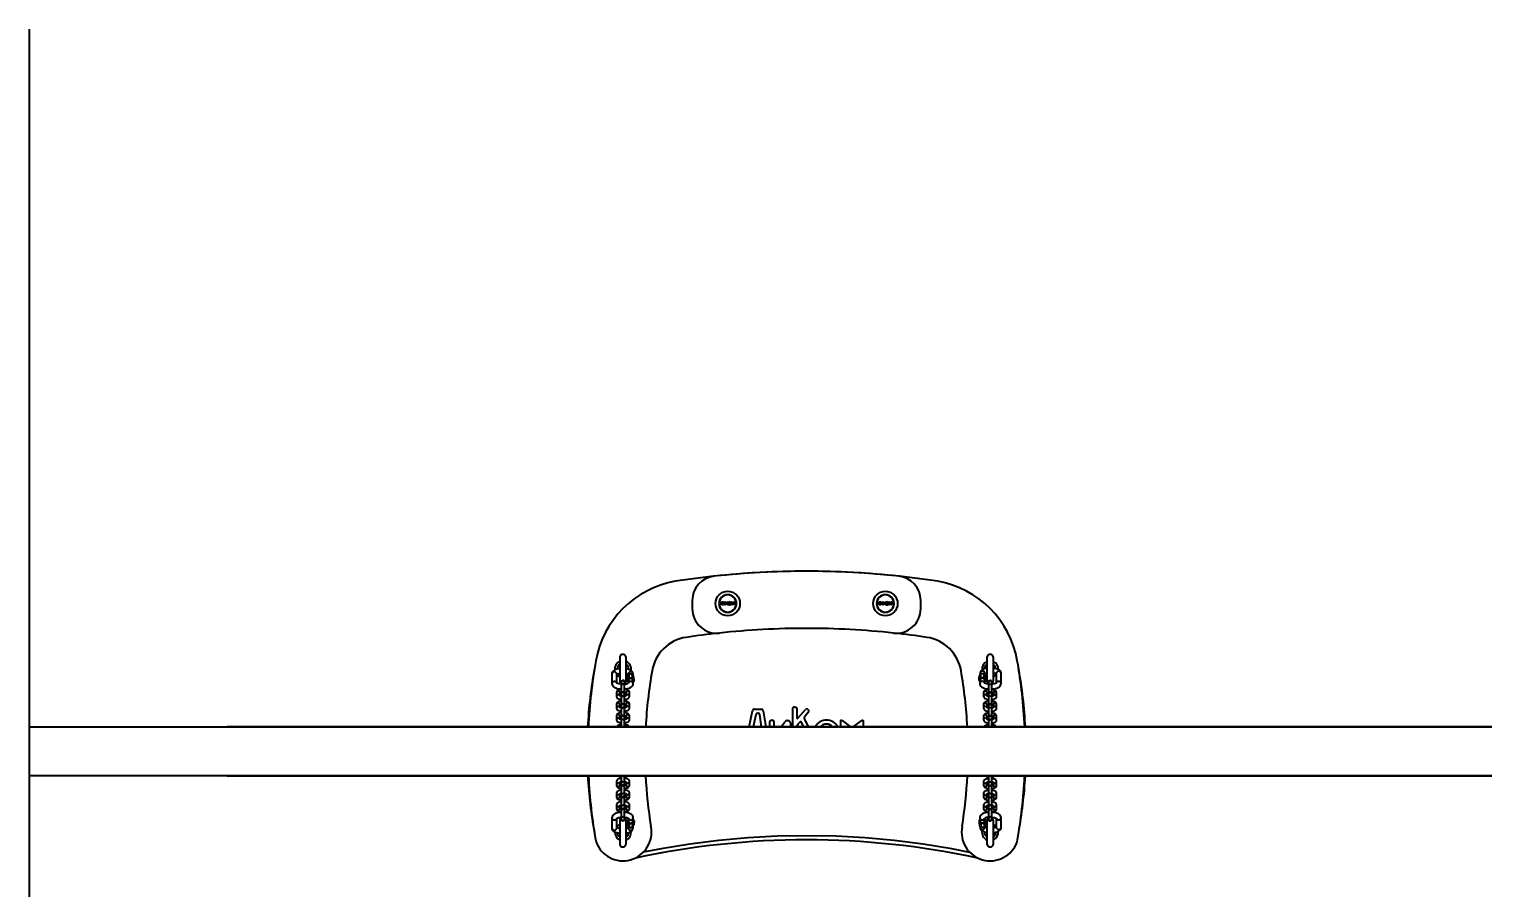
# Model space of a CAD drawing. Header units: millimetres. Extents: x -7485 to 6866, y -3629 to 4972.
# Drawn here: x 641 to 2424, y 1193 to 2246 of the extents above; entities that cross this region are included whole.
import ezdxf

# ---------------------------------------------------------------- set-up
doc = ezdxf.new("R2010")
doc.units = ezdxf.units.MM
doc.layers.add('DiKom', color=7, linetype='Continuous')

msp = doc.modelspace()

# ---------------------------------------------------------------- linework, layer by layer
at = {"layer": 'DiKom', "color": 7, "linetype": 'Continuous', "lineweight": 40}
for p, q in [((641.056, 2246.418), (641.056, 476.418)), ((1453.895, 1546.339), (1453.895, 1536.298)), ((1489.767, 1544.552), (1490.981, 1544.552)), ((1489.767, 1541.052), (1489.767, 1544.552)), ((1491.034, 1541.052), (1489.767, 1541.052)), ((1490.222, 1541.461), (1490.222, 1544.143)), ((1490.222, 1544.143), (1490.974, 1544.143)), ((1490.989, 1541.461), (1490.222, 1541.461)), ((1493.358, 1544.552), (1493.812, 1544.552)), ((1493.358, 1541.052), (1493.358, 1544.552)), ((1493.812, 1541.052), (1493.358, 1541.052)), ((1493.812, 1544.552), (1493.812, 1541.052)), ((1494.631, 1544.552), (1495.085, 1544.552)), ((1494.631, 1541.052), (1494.631, 1544.552)), ((1495.085, 1541.052), (1494.631, 1541.052)), ((1495.085, 1544.552), (1495.085, 1542.878)), ((1495.085, 1542.28), (1495.085, 1541.052)), ((1496.877, 1544.552), (1497.517, 1544.552)), ((1497.551, 1541.052), (1496.937, 1541.052)), ((1501.722, 1544.552), (1502.43, 1544.552)), ((1501.722, 1541.052), (1501.722, 1544.552)), ((1502.176, 1541.052), (1501.722, 1541.052)), ((1502.176, 1544.027), (1502.176, 1541.052)), ((1502.19, 1544.027), (1502.176, 1544.027)), ((1503.166, 1541.052), (1502.19, 1544.027)), ((1502.43, 1544.552), (1503.257, 1542.076)), ((1503.625, 1541.052), (1503.166, 1541.052)), ((1503.417, 1541.558), (1503.426, 1541.558)), ((1503.614, 1542.118), (1504.454, 1544.552)), ((1504.621, 1543.979), (1503.625, 1541.052)), ((1504.454, 1544.552), (1505.085, 1544.552)), ((1504.631, 1543.979), (1504.621, 1543.979)), ((1504.631, 1541.052), (1504.631, 1543.979)), ((1505.085, 1541.052), (1504.631, 1541.052)), ((1505.085, 1544.552), (1505.085, 1541.052)), ((1682.948, 1544.552), (1684.163, 1544.552)), ((1682.948, 1541.052), (1682.948, 1544.552)), ((1684.215, 1541.052), (1682.948, 1541.052)), ((1683.403, 1541.461), (1683.403, 1544.143)), ((1683.403, 1544.143), (1684.156, 1544.143)), ((1684.171, 1541.461), (1683.403, 1541.461)), ((1686.539, 1544.552), (1686.994, 1544.552)), ((1686.539, 1541.052), (1686.539, 1544.552)), ((1686.994, 1541.052), (1686.539, 1541.052)), ((1686.994, 1544.552), (1686.994, 1541.052)), ((1687.812, 1544.552), (1688.266, 1544.552)), ((1687.812, 1541.052), (1687.812, 1544.552)), ((1688.266, 1541.052), (1687.812, 1541.052)), ((1688.266, 1544.552), (1688.266, 1542.878)), ((1688.266, 1542.28), (1688.266, 1541.052)), ((1690.058, 1544.552), (1690.698, 1544.552)), ((1690.732, 1541.052), (1690.119, 1541.052)), ((1694.903, 1544.552), (1695.611, 1544.552)), ((1694.903, 1541.052), (1694.903, 1544.552)), ((1695.357, 1541.052), (1694.903, 1541.052)), ((1695.357, 1544.027), (1695.357, 1541.052)), ((1695.372, 1544.027), (1695.357, 1544.027)), ((1696.347, 1541.052), (1695.372, 1544.027)), ((1695.611, 1544.552), (1696.438, 1542.076)), ((1696.806, 1541.052), (1696.347, 1541.052)), ((1696.598, 1541.558), (1696.607, 1541.558)), ((1696.795, 1542.118), (1697.636, 1544.552)), ((1697.803, 1543.979), (1696.806, 1541.052)), ((1697.636, 1544.552), (1698.266, 1544.552)), ((1697.812, 1543.979), (1697.803, 1543.979)), ((1697.812, 1541.052), (1697.812, 1543.979)), ((1698.266, 1541.052), (1697.812, 1541.052)), ((1698.266, 1544.552), (1698.266, 1541.052)), ((1733.839, 1536.298), (1733.839, 1546.339)), ((1364.867, 1476.392), (1364.867, 1448.392)), ((1372.867, 1448.392), (1372.867, 1476.392)), ((1375.774, 1461.811), (1375.867, 1462.392)), ((1814.867, 1476.392), (1814.867, 1448.392)), ((1822.867, 1448.392), (1822.867, 1476.392)), ((1355.271, 1456.289), (1355.438, 1444.38)), ((1361.427, 1445.206), (1361.27, 1456.374)), ((1366.867, 1446.69), (1366.867, 1446.291)), ((1366.867, 1446.291), (1366.867, 1441.983)), ((1370.867, 1446.291), (1370.867, 1446.69)), ((1370.867, 1441.983), (1370.867, 1446.291)), ((1376.308, 1456.12), (1374.294, 1452.851)), ((1374.294, 1452.851), (1374.363, 1447.947)), ((1376.377, 1451.216), (1374.363, 1447.947)), ((1374.363, 1447.947), (1375.412, 1446.245)), ((1375.271, 1456.317), (1375.296, 1454.478)), ((1375.389, 1447.911), (1375.427, 1445.188)), ((1380.333, 1456.125), (1376.308, 1456.12)), ((1376.377, 1451.216), (1376.308, 1456.12)), ((1380.402, 1451.221), (1376.377, 1451.216)), ((1380.402, 1451.221), (1380.333, 1456.125)), ((1382.345, 1452.863), (1380.333, 1456.125)), ((1382.414, 1447.959), (1380.402, 1451.221)), ((1381.296, 1454.565), (1381.27, 1456.402)), ((1381.437, 1444.493), (1381.388, 1447.995)), ((1381.411, 1446.332), (1382.414, 1447.959)), ((1382.414, 1447.959), (1382.345, 1452.863)), ((1805.32, 1448.244), (1805.389, 1453.391)), ((1807.334, 1451.482), (1805.32, 1448.244)), ((1805.32, 1448.244), (1806.324, 1446.624)), ((1807.403, 1456.629), (1805.389, 1453.391)), ((1806.346, 1448.276), (1806.296, 1444.599)), ((1806.464, 1457.099), (1806.437, 1455.076)), ((1807.334, 1451.482), (1807.403, 1456.629)), ((1811.359, 1451.474), (1807.334, 1451.482)), ((1811.428, 1456.621), (1807.403, 1456.629)), ((1811.359, 1451.474), (1811.428, 1456.621)), ((1813.371, 1448.227), (1811.359, 1451.474)), ((1813.44, 1453.374), (1811.428, 1456.621)), ((1812.305, 1445.205), (1812.345, 1448.195)), ((1812.323, 1446.542), (1813.371, 1448.227)), ((1812.436, 1454.994), (1812.463, 1457.019)), ((1813.44, 1453.374), (1813.371, 1448.227)), ((1816.867, 1446.491), (1816.867, 1446.091)), ((1816.867, 1446.091), (1816.867, 1441.783)), ((1820.867, 1446.091), (1820.867, 1446.491)), ((1820.867, 1441.783), (1820.867, 1446.091)), ((1822.867, 1456.68), (1823.561, 1457.332)), ((1826.464, 1457.057), (1826.305, 1445.209)), ((1832.296, 1444.476), (1832.463, 1456.976)), ((1360.867, 1433.511), (1360.867, 1429.203)), ((1364.867, 1429.75), (1364.867, 1433.511)), ((1366.867, 1441.983), (1366.867, 1432.331)), ((1366.867, 1432.331), (1366.867, 1431.931)), ((1366.867, 1431.931), (1366.867, 1427.624)), ((1366.867, 1427.624), (1366.867, 1417.972)), ((1370.867, 1432.331), (1370.867, 1441.983)), ((1370.867, 1431.931), (1370.867, 1432.331)), ((1370.867, 1427.624), (1370.867, 1431.931)), ((1370.867, 1417.972), (1370.867, 1427.624)), ((1372.867, 1433.511), (1372.868, 1433.57)), ((1372.867, 1433.511), (1372.867, 1429.746)), ((1376.867, 1429.203), (1376.867, 1433.511)), ((1810.867, 1433.311), (1810.867, 1429.004)), ((1814.867, 1429.55), (1814.867, 1433.311)), ((1816.867, 1441.783), (1816.867, 1432.132)), ((1816.867, 1432.132), (1816.867, 1431.732)), ((1816.867, 1431.732), (1816.867, 1427.424)), ((1816.867, 1427.424), (1816.867, 1417.773)), ((1820.867, 1432.132), (1820.867, 1441.783)), ((1820.867, 1431.732), (1820.867, 1432.132)), ((1820.867, 1427.424), (1820.867, 1431.732)), ((1820.867, 1417.773), (1820.867, 1427.424)), ((1822.867, 1433.311), (1822.867, 1429.547)), ((1826.867, 1429.004), (1826.867, 1433.311)), ((1360.867, 1419.152), (1360.867, 1414.844)), ((1364.867, 1415.391), (1364.867, 1419.152)), ((1366.867, 1417.972), (1366.867, 1417.572)), ((1366.867, 1417.572), (1366.867, 1413.264)), ((1366.867, 1413.264), (1366.867, 1403.613)), ((1370.867, 1417.572), (1370.867, 1417.972)), ((1370.867, 1413.264), (1370.867, 1417.572)), ((1370.867, 1403.613), (1370.867, 1413.264)), ((1372.867, 1419.152), (1372.868, 1419.211)), ((1372.867, 1419.152), (1372.867, 1415.387)), ((1376.867, 1414.844), (1376.867, 1419.152)), ((1523.439, 1391.418), (1527.643, 1411.285)), ((1530.048, 1413.204), (1538.522, 1413.204)), ((1540.824, 1411.265), (1543.809, 1391.418)), ((1577.104, 1391.418), (1577.104, 1413.872)), ((1579.072, 1415.839), (1580.057, 1415.839)), ((1582.025, 1413.872), (1582.025, 1402.767)), ((1583.312, 1402.288), (1592.505, 1412.84)), ((1596.228, 1409.625), (1591.654, 1404.421)), ((1595.283, 1413.042), (1596.027, 1412.4)), ((1810.867, 1418.952), (1810.867, 1414.645)), ((1814.867, 1415.191), (1814.867, 1418.952)), ((1816.867, 1417.773), (1816.867, 1417.373)), ((1816.867, 1417.373), (1816.867, 1413.065)), ((1816.867, 1413.065), (1816.867, 1403.414)), ((1820.867, 1417.373), (1820.867, 1417.773)), ((1820.867, 1413.065), (1820.867, 1417.373)), ((1820.867, 1403.414), (1820.867, 1413.065)), ((1822.867, 1418.952), (1822.867, 1415.188)), ((1826.867, 1414.645), (1826.867, 1418.952)), ((641.056, 1391.418), (3607.783, 1391.418)), ((3603.843, 1391.418), (883.89, 1391.418)), ((1360.867, 1404.793), (1360.867, 1400.485)), ((1364.867, 1401.031), (1364.867, 1404.793)), ((1366.867, 1403.613), (1366.867, 1403.213)), ((1366.867, 1403.213), (1366.867, 1398.905)), ((1366.867, 1398.905), (1366.867, 1391.418)), ((1370.867, 1403.213), (1370.867, 1403.613)), ((1370.867, 1398.905), (1370.867, 1403.213)), ((1370.867, 1391.418), (1370.867, 1398.905)), ((1372.867, 1404.793), (1372.868, 1404.852)), ((1372.867, 1404.793), (1372.867, 1401.028)), ((1376.867, 1400.485), (1376.867, 1404.793)), ((1531.569, 1406.364), (1528.446, 1391.418)), ((1538.87, 1391.418), (1536.68, 1406.344)), ((1549.041, 1391.418), (1549.041, 1397.734)), ((1551.009, 1399.703), (1551.993, 1399.703)), ((1553.962, 1397.734), (1553.962, 1391.418)), ((1562.931, 1391.418), (1567.223, 1397.823)), ((1570.286, 1399.46), (1571.23, 1399.46)), ((1574.037, 1395.54), (1574.037, 1391.418)), ((1585.57, 1397.377), (1583.312, 1394.761)), ((1590.423, 1391.418), (1587.707, 1397.091)), ((1591.215, 1401.154), (1595.877, 1391.418)), ((1635.862, 1391.418), (1635.862, 1398.796)), ((1637.403, 1399.541), (1647.613, 1391.418)), ((1650.96, 1391.418), (1661.829, 1399.342)), ((1663.421, 1398.535), (1663.421, 1391.418)), ((1810.867, 1404.593), (1810.867, 1400.285)), ((1814.867, 1400.832), (1814.867, 1404.593)), ((1816.867, 1403.414), (1816.867, 1403.014)), ((1816.867, 1403.014), (1816.867, 1398.706)), ((1816.867, 1398.706), (1816.867, 1391.418)), ((1820.867, 1403.014), (1820.867, 1403.414)), ((1820.867, 1398.706), (1820.867, 1403.014)), ((1820.867, 1391.418), (1820.867, 1398.706)), ((1822.867, 1404.593), (1822.867, 1400.829)), ((1826.867, 1400.285), (1826.867, 1404.593)), ((3603.843, 1331.418), (641.056, 1331.418)), ((883.89, 1331.418), (3603.843, 1331.418)), ((1360.867, 1324.5), (1360.867, 1320.192)), ((1364.867, 1320.192), (1364.867, 1323.956)), ((1366.867, 1331.418), (1366.867, 1326.079)), ((1366.867, 1326.079), (1366.867, 1321.771)), ((1366.867, 1321.771), (1366.867, 1321.371)), ((1366.867, 1321.371), (1366.867, 1311.72)), ((1370.867, 1326.079), (1370.867, 1331.418)), ((1370.867, 1321.771), (1370.867, 1326.079)), ((1370.867, 1321.371), (1370.867, 1321.771)), ((1370.867, 1311.72), (1370.867, 1321.371)), ((1372.867, 1323.953), (1372.867, 1320.192)), ((1376.867, 1320.192), (1376.867, 1324.5)), ((1810.867, 1324.3), (1810.867, 1319.992)), ((1814.867, 1319.992), (1814.866, 1319.933)), ((1814.867, 1319.992), (1814.867, 1323.757)), ((1816.867, 1331.418), (1816.867, 1325.88)), ((1816.867, 1325.88), (1816.867, 1321.572)), ((1816.867, 1321.572), (1816.867, 1321.172)), ((1816.867, 1321.172), (1816.867, 1311.52)), ((1820.867, 1325.88), (1820.867, 1331.418)), ((1820.867, 1321.572), (1820.867, 1325.88)), ((1820.867, 1321.172), (1820.867, 1321.572)), ((1820.867, 1311.52), (1820.867, 1321.172)), ((1822.867, 1323.754), (1822.867, 1319.992)), ((1826.867, 1319.992), (1826.867, 1324.3)), ((1360.867, 1310.14), (1360.867, 1305.833)), ((1364.867, 1305.833), (1364.867, 1309.597)), ((1366.867, 1311.72), (1366.867, 1307.412)), ((1366.867, 1307.412), (1366.867, 1307.012)), ((1366.867, 1307.012), (1366.867, 1297.361)), ((1370.867, 1307.412), (1370.867, 1311.72)), ((1370.867, 1307.012), (1370.867, 1307.412)), ((1370.867, 1297.361), (1370.867, 1307.012)), ((1372.867, 1309.594), (1372.867, 1305.833)), ((1376.867, 1305.833), (1376.867, 1310.14)), ((1810.867, 1309.941), (1810.867, 1305.633)), ((1814.867, 1305.633), (1814.866, 1305.574)), ((1814.867, 1305.633), (1814.867, 1309.398)), ((1816.867, 1311.52), (1816.867, 1307.213)), ((1816.867, 1307.213), (1816.867, 1306.813)), ((1816.867, 1306.813), (1816.867, 1297.161)), ((1820.867, 1307.213), (1820.867, 1311.52)), ((1820.867, 1306.813), (1820.867, 1307.213)), ((1820.867, 1297.161), (1820.867, 1306.813)), ((1822.867, 1309.394), (1822.867, 1305.633)), ((1826.867, 1305.633), (1826.867, 1309.941)), ((1360.867, 1295.781), (1360.867, 1291.473)), ((1364.867, 1291.473), (1364.867, 1295.238)), ((1366.867, 1297.361), (1366.867, 1293.053)), ((1366.867, 1293.053), (1366.867, 1292.653)), ((1366.867, 1292.653), (1366.867, 1283.002)), ((1370.867, 1293.053), (1370.867, 1297.361)), ((1370.867, 1292.653), (1370.867, 1293.053)), ((1370.867, 1283.002), (1370.867, 1292.653)), ((1372.867, 1295.235), (1372.867, 1291.473)), ((1376.867, 1291.473), (1376.867, 1295.781)), ((1810.867, 1295.582), (1810.867, 1291.274)), ((1814.867, 1291.274), (1814.866, 1291.215)), ((1814.867, 1291.274), (1814.867, 1295.039)), ((1816.867, 1297.161), (1816.867, 1292.854)), ((1816.867, 1292.854), (1816.867, 1292.454)), ((1816.867, 1292.454), (1816.867, 1282.802)), ((1820.867, 1292.854), (1820.867, 1297.161)), ((1820.867, 1292.454), (1820.867, 1292.854)), ((1820.867, 1282.802), (1820.867, 1292.454)), ((1822.867, 1295.035), (1822.867, 1291.274)), ((1826.867, 1291.274), (1826.867, 1295.582)), ((1355.438, 1280.309), (1355.271, 1267.809)), ((1361.27, 1267.728), (1361.429, 1279.576)), ((1364.867, 1276.392), (1364.867, 1248.392)), ((1366.867, 1283.002), (1366.867, 1278.694)), ((1366.867, 1278.694), (1366.867, 1278.294)), ((1370.867, 1278.694), (1370.867, 1283.002)), ((1370.867, 1278.294), (1370.867, 1278.694)), ((1372.867, 1248.392), (1372.867, 1276.392)), ((1373.338, 1267.662), (1372.867, 1268.105)), ((1374.294, 1271.411), (1374.363, 1276.558)), ((1374.294, 1271.411), (1376.305, 1268.164)), ((1375.411, 1278.243), (1374.363, 1276.558)), ((1374.363, 1276.558), (1376.374, 1273.311)), ((1375.298, 1269.791), (1375.27, 1267.766)), ((1375.429, 1279.579), (1375.389, 1276.589)), ((1376.374, 1273.311), (1376.305, 1268.164)), ((1376.305, 1268.164), (1380.331, 1268.156)), ((1376.374, 1273.311), (1380.4, 1273.303)), ((1380.4, 1273.303), (1380.331, 1268.156)), ((1380.331, 1268.156), (1382.345, 1271.394)), ((1380.4, 1273.303), (1382.414, 1276.541)), ((1381.27, 1267.686), (1381.297, 1269.709)), ((1381.388, 1276.509), (1381.437, 1280.186)), ((1382.414, 1276.541), (1381.41, 1278.161)), ((1382.414, 1276.541), (1382.345, 1271.394)), ((1806.322, 1278.453), (1805.32, 1276.826)), ((1805.32, 1276.826), (1807.331, 1273.564)), ((1805.32, 1276.826), (1805.389, 1271.922)), ((1805.389, 1271.922), (1807.4, 1268.66)), ((1806.296, 1280.292), (1806.346, 1276.79)), ((1806.438, 1270.22), (1806.464, 1268.383)), ((1807.331, 1273.564), (1811.357, 1273.569)), ((1807.331, 1273.564), (1807.4, 1268.66)), ((1807.4, 1268.66), (1811.426, 1268.665)), ((1811.357, 1273.569), (1813.371, 1276.837)), ((1811.357, 1273.569), (1811.426, 1268.665)), ((1811.426, 1268.665), (1813.44, 1271.934)), ((1812.345, 1276.874), (1812.307, 1279.597)), ((1813.371, 1276.837), (1812.322, 1278.539)), ((1812.463, 1268.467), (1812.437, 1270.307)), ((1813.44, 1271.934), (1813.371, 1276.837)), ((1814.867, 1276.392), (1814.867, 1248.392)), ((1816.867, 1282.802), (1816.867, 1278.494)), ((1816.867, 1278.494), (1816.867, 1278.094)), ((1820.867, 1278.494), (1820.867, 1282.802)), ((1820.867, 1278.094), (1820.867, 1278.494)), ((1822.867, 1248.392), (1822.867, 1276.392)), ((1826.307, 1279.579), (1826.464, 1268.411)), ((1832.463, 1268.496), (1832.296, 1280.405)), ((1825.867, 1262.392), (1825.828, 1262.635))]:
    msp.add_line(p, q, dxfattribs=at)
at = {"layer": 'DiKom', "color": 7, "linetype": 'Continuous', "lineweight": 40, "flags": 128}
for points in [[(1492.222, 1542.831), (1492.14, 1542.181), (1492.001, 1541.879), (1491.823, 1541.675), (1491.531, 1541.52), (1491.1, 1541.463), (1490.989, 1541.461)], [(1492.676, 1542.821), (1492.525, 1541.947), (1492.31, 1541.555), (1492.049, 1541.305), (1491.726, 1541.149), (1491.034, 1541.052)], [(1495.085, 1542.878), (1495.407, 1543.178), (1496.692, 1544.38), (1496.877, 1544.552)], [(1495.678, 1542.834), (1495.444, 1542.615), (1495.085, 1542.28)], [(1496.937, 1541.052), (1496.745, 1541.325), (1495.975, 1542.414), (1495.678, 1542.834)], [(1496.015, 1543.148), (1496.211, 1543.332), (1496.997, 1544.066), (1497.276, 1544.327), (1497.517, 1544.552)], [(1497.551, 1541.052), (1497.355, 1541.319), (1497.276, 1541.427), (1497.128, 1541.63), (1496.533, 1542.441), (1496.015, 1543.148)], [(1685.403, 1542.831), (1685.321, 1542.181), (1685.182, 1541.879), (1685.004, 1541.675), (1684.712, 1541.52), (1684.282, 1541.463), (1684.171, 1541.461)], [(1685.857, 1542.821), (1685.706, 1541.947), (1685.491, 1541.555), (1685.231, 1541.305), (1684.907, 1541.149), (1684.215, 1541.052)], [(1688.266, 1542.878), (1688.588, 1543.178), (1689.874, 1544.38), (1690.058, 1544.552)], [(1688.859, 1542.834), (1688.625, 1542.615), (1688.266, 1542.28)], [(1690.119, 1541.052), (1689.926, 1541.325), (1689.157, 1542.414), (1688.859, 1542.834)], [(1689.196, 1543.148), (1689.392, 1543.332), (1690.178, 1544.066), (1690.457, 1544.327), (1690.698, 1544.552)], [(1690.732, 1541.052), (1690.537, 1541.319), (1690.457, 1541.427), (1690.309, 1541.63), (1689.714, 1542.441), (1689.196, 1543.148)], [(1364.867, 1462.647), (1363.653, 1462.497), (1361.876, 1462.144), (1360.217, 1461.659), (1358.683, 1461.013), (1357.418, 1460.237), (1356.497, 1459.402), (1355.838, 1458.486), (1355.422, 1457.473), (1355.271, 1456.289)], [(1381.27, 1456.402), (1381.111, 1457.496), (1380.692, 1458.498), (1380.07, 1459.366), (1379.242, 1460.14), (1378.15, 1460.853), (1376.722, 1461.509), (1375.036, 1462.046), (1373.231, 1462.437), (1372.867, 1462.487)], [(1814.867, 1463.347), (1813.175, 1463.006), (1811.498, 1462.506), (1809.949, 1461.843), (1808.537, 1460.946), (1807.629, 1460.076), (1806.985, 1459.125), (1806.59, 1458.083), (1806.464, 1457.099)], [(1832.463, 1456.976), (1832.341, 1458.06), (1831.95, 1459.103), (1831.344, 1460.015), (1830.527, 1460.829), (1829.452, 1461.577), (1828.053, 1462.263), (1826.384, 1462.835), (1824.582, 1463.256), (1822.867, 1463.511)], [(1355.438, 1444.38), (1355.598, 1443.286), (1356.016, 1442.284), (1356.638, 1441.416), (1357.466, 1440.642), (1358.558, 1439.929), (1359.986, 1439.273), (1361.672, 1438.735), (1363.477, 1438.345), (1365.363, 1438.087), (1366.867, 1437.984)], [(1366.867, 1443.992), (1366.481, 1444.01), (1364.986, 1444.178), (1363.651, 1444.427), (1362.546, 1444.73), (1361.734, 1445.043), (1361.299, 1445.274), (1361.128, 1445.397), (1361.139, 1445.383)], [(1370.867, 1438.036), (1371.185, 1438.054), (1373.055, 1438.285), (1374.832, 1438.638), (1376.491, 1439.123), (1378.025, 1439.768), (1379.29, 1440.545), (1380.211, 1441.38), (1380.87, 1442.296), (1381.286, 1443.309), (1381.437, 1444.493)], [(1806.296, 1444.599), (1806.418, 1443.516), (1806.809, 1442.472), (1807.416, 1441.561), (1808.232, 1440.747), (1809.308, 1439.999), (1810.706, 1439.313), (1812.376, 1438.741), (1814.177, 1438.32), (1816.064, 1438.039), (1816.867, 1437.977)], [(1816.867, 1443.991), (1815.542, 1444.17), (1814.263, 1444.445), (1813.23, 1444.767), (1812.561, 1445.056), (1812.169, 1445.285), (1812.032, 1445.393), (1812.04, 1445.381)], [(1826.546, 1445.369), (1826.557, 1445.384), (1826.394, 1445.26), (1825.975, 1445.023), (1825.28, 1444.733), (1824.307, 1444.436), (1823.089, 1444.174), (1821.679, 1443.98), (1820.867, 1443.925)], [(1820.867, 1437.918), (1821.908, 1437.975), (1823.792, 1438.208), (1825.585, 1438.57), (1827.262, 1439.069), (1828.81, 1439.733), (1830.222, 1440.63), (1831.13, 1441.499), (1831.775, 1442.451), (1832.17, 1443.493), (1832.296, 1444.476)], [(1366.867, 1437.545), (1366.549, 1437.517), (1365.13, 1437.261), (1363.821, 1436.869), (1362.63, 1436.296), (1361.811, 1435.658), (1361.258, 1434.946), (1360.936, 1434.125), (1360.867, 1433.511)], [(1360.867, 1429.203), (1361.014, 1428.309), (1361.4, 1427.545), (1361.966, 1426.909), (1362.741, 1426.352), (1363.815, 1425.847), (1365.172, 1425.443), (1366.636, 1425.186), (1366.867, 1425.167)], [(1366.867, 1429.201), (1366.097, 1429.334), (1365.283, 1429.569), (1364.827, 1429.767), (1364.64, 1429.884), (1364.651, 1429.87)], [(1376.867, 1433.511), (1376.72, 1434.405), (1376.334, 1435.169), (1375.767, 1435.805), (1374.993, 1436.362), (1373.919, 1436.867), (1372.562, 1437.271), (1371.098, 1437.528), (1370.867, 1437.547)], [(1373.077, 1429.867), (1373.082, 1429.876), (1372.866, 1429.746), (1372.392, 1429.548), (1371.65, 1429.337), (1370.867, 1429.198)], [(1370.867, 1425.169), (1371.185, 1425.197), (1372.604, 1425.453), (1373.913, 1425.845), (1375.104, 1426.418), (1375.923, 1427.056), (1376.475, 1427.768), (1376.798, 1428.589), (1376.867, 1429.203)], [(1816.867, 1437.345), (1816.549, 1437.318), (1815.13, 1437.062), (1813.821, 1436.67), (1812.63, 1436.096), (1811.811, 1435.459), (1811.258, 1434.746), (1810.936, 1433.926), (1810.867, 1433.311)], [(1810.867, 1429.004), (1811.014, 1428.11), (1811.4, 1427.345), (1811.966, 1426.71), (1812.741, 1426.152), (1813.815, 1425.648), (1815.172, 1425.243), (1816.636, 1424.986), (1816.867, 1424.968)], [(1816.867, 1429.002), (1816.097, 1429.135), (1815.283, 1429.369), (1814.827, 1429.568), (1814.64, 1429.685), (1814.651, 1429.671)], [(1826.867, 1433.311), (1826.72, 1434.205), (1826.334, 1434.97), (1825.767, 1435.605), (1824.993, 1436.163), (1823.919, 1436.668), (1822.562, 1437.072), (1821.098, 1437.329), (1820.867, 1437.348)], [(1823.077, 1429.668), (1823.082, 1429.677), (1822.866, 1429.546), (1822.392, 1429.348), (1821.65, 1429.138), (1820.867, 1428.999)], [(1820.867, 1424.97), (1821.185, 1424.997), (1822.604, 1425.253), (1823.913, 1425.645), (1825.104, 1426.219), (1825.923, 1426.856), (1826.475, 1427.569), (1826.798, 1428.389), (1826.867, 1429.004)], [(1366.867, 1423.185), (1366.549, 1423.158), (1365.13, 1422.902), (1363.821, 1422.51), (1362.63, 1421.937), (1361.811, 1421.299), (1361.258, 1420.587), (1360.936, 1419.766), (1360.867, 1419.152)], [(1360.867, 1414.844), (1361.014, 1413.95), (1361.4, 1413.185), (1361.966, 1412.55), (1362.741, 1411.993), (1363.815, 1411.488), (1365.172, 1411.084), (1366.636, 1410.827), (1366.867, 1410.808)], [(1366.867, 1408.826), (1366.549, 1408.799), (1365.13, 1408.543), (1363.821, 1408.151), (1362.63, 1407.577), (1361.811, 1406.94), (1361.258, 1406.227), (1360.936, 1405.407), (1360.867, 1404.793)], [(1366.867, 1414.842), (1366.097, 1414.975), (1365.283, 1415.209), (1364.827, 1415.408), (1364.64, 1415.525), (1364.651, 1415.511)], [(1376.867, 1419.152), (1376.72, 1420.046), (1376.334, 1420.81), (1375.767, 1421.446), (1374.993, 1422.003), (1373.919, 1422.508), (1372.562, 1422.912), (1371.098, 1423.169), (1370.867, 1423.188)], [(1373.077, 1415.508), (1373.082, 1415.517), (1372.866, 1415.387), (1372.392, 1415.189), (1371.65, 1414.978), (1370.867, 1414.839)], [(1370.867, 1410.81), (1371.185, 1410.838), (1372.604, 1411.093), (1373.913, 1411.486), (1375.104, 1412.059), (1375.923, 1412.697), (1376.475, 1413.409), (1376.798, 1414.23), (1376.867, 1414.844)], [(1376.867, 1404.793), (1376.72, 1405.686), (1376.334, 1406.451), (1375.767, 1407.087), (1374.993, 1407.644), (1373.919, 1408.149), (1372.562, 1408.553), (1371.098, 1408.81), (1370.867, 1408.829)], [(1577.104, 1413.872), (1577.215, 1414.69), (1577.434, 1415.138), (1577.797, 1415.486), (1578.039, 1415.618)], [(1580.057, 1415.839), (1580.877, 1415.728), (1581.325, 1415.508), (1581.672, 1415.145), (1581.804, 1414.905)], [(1816.867, 1422.986), (1816.549, 1422.959), (1815.13, 1422.703), (1813.821, 1422.311), (1812.63, 1421.737), (1811.811, 1421.1), (1811.258, 1420.387), (1810.936, 1419.567), (1810.867, 1418.952)], [(1810.867, 1414.645), (1811.014, 1413.751), (1811.4, 1412.986), (1811.966, 1412.351), (1812.741, 1411.793), (1813.815, 1411.288), (1815.172, 1410.884), (1816.636, 1410.627), (1816.867, 1410.608)], [(1816.867, 1408.627), (1816.549, 1408.599), (1815.13, 1408.344), (1813.821, 1407.952), (1812.63, 1407.378), (1811.811, 1406.74), (1811.258, 1406.028), (1810.936, 1405.208), (1810.867, 1404.593)], [(1816.867, 1414.643), (1816.097, 1414.776), (1815.283, 1415.01), (1814.827, 1415.209), (1814.64, 1415.326), (1814.651, 1415.312)], [(1826.867, 1418.952), (1826.72, 1419.846), (1826.334, 1420.611), (1825.767, 1421.246), (1824.993, 1421.804), (1823.919, 1422.308), (1822.562, 1422.713), (1821.098, 1422.97), (1820.867, 1422.988)], [(1823.077, 1415.308), (1823.082, 1415.317), (1822.866, 1415.187), (1822.392, 1414.989), (1821.65, 1414.779), (1820.867, 1414.64)], [(1820.867, 1410.611), (1821.185, 1410.638), (1822.604, 1410.894), (1823.913, 1411.286), (1825.104, 1411.86), (1825.923, 1412.497), (1826.475, 1413.21), (1826.798, 1414.03), (1826.867, 1414.645)], [(1826.867, 1404.593), (1826.72, 1405.487), (1826.334, 1406.252), (1825.767, 1406.887), (1824.993, 1407.445), (1823.919, 1407.949), (1822.562, 1408.354), (1821.098, 1408.611), (1820.867, 1408.629)], [(1360.867, 1400.485), (1361.014, 1399.591), (1361.4, 1398.826), (1361.966, 1398.191), (1362.741, 1397.633), (1363.815, 1397.129), (1365.172, 1396.724), (1366.636, 1396.467), (1366.867, 1396.449)], [(1366.867, 1394.467), (1366.549, 1394.44), (1365.13, 1394.184), (1363.821, 1393.792), (1362.63, 1393.218), (1361.811, 1392.581), (1361.258, 1391.868), (1361.081, 1391.418)], [(1366.867, 1400.483), (1366.097, 1400.616), (1365.283, 1400.85), (1364.827, 1401.049), (1364.64, 1401.166), (1364.651, 1401.152)], [(1373.077, 1401.149), (1373.082, 1401.158), (1372.866, 1401.027), (1372.392, 1400.829), (1371.65, 1400.619), (1370.867, 1400.48)], [(1370.867, 1396.451), (1371.185, 1396.479), (1372.604, 1396.734), (1373.913, 1397.126), (1375.104, 1397.7), (1375.923, 1398.337), (1376.475, 1399.05), (1376.798, 1399.87), (1376.867, 1400.485)], [(1376.674, 1391.418), (1376.334, 1392.092), (1375.767, 1392.727), (1374.993, 1393.285), (1373.919, 1393.789), (1372.562, 1394.194), (1371.098, 1394.451), (1370.867, 1394.469)], [(1549.041, 1397.734), (1549.152, 1398.553), (1549.372, 1399.002), (1549.735, 1399.35), (1549.976, 1399.481)], [(1551.993, 1399.703), (1552.812, 1399.592), (1553.261, 1399.372), (1553.608, 1399.009), (1553.74, 1398.768)], [(1571.23, 1399.46), (1572.198, 1399.154), (1572.996, 1398.524), (1573.63, 1397.5), (1574.028, 1395.807), (1574.037, 1395.54)], [(1582.025, 1402.767), (1582.083, 1402.252), (1582.153, 1402.062), (1582.273, 1401.897), (1582.381, 1401.825), (1582.507, 1401.793), (1582.662, 1401.808), (1582.889, 1401.909), (1583.27, 1402.24), (1583.312, 1402.288)], [(1635.862, 1398.796), (1635.961, 1399.411), (1636.079, 1399.628), (1636.261, 1399.797), (1636.47, 1399.877), (1636.672, 1399.884), (1636.995, 1399.794), (1637.403, 1399.541)], [(1661.829, 1399.342), (1662.378, 1399.621), (1662.645, 1399.657), (1662.912, 1399.603), (1663.112, 1399.471), (1663.249, 1399.295), (1663.38, 1398.949), (1663.421, 1398.535)], [(1810.867, 1400.285), (1811.014, 1399.392), (1811.4, 1398.627), (1811.966, 1397.991), (1812.741, 1397.434), (1813.815, 1396.929), (1815.172, 1396.525), (1816.636, 1396.268), (1816.867, 1396.249)], [(1816.867, 1394.268), (1816.549, 1394.24), (1815.13, 1393.985), (1813.821, 1393.592), (1812.63, 1393.019), (1811.811, 1392.381), (1811.258, 1391.669), (1811.16, 1391.418)], [(1816.867, 1400.283), (1816.097, 1400.417), (1815.283, 1400.651), (1814.827, 1400.849), (1814.64, 1400.967), (1814.651, 1400.953)], [(1823.077, 1400.949), (1823.082, 1400.958), (1822.866, 1400.828), (1822.392, 1400.63), (1821.65, 1400.42), (1820.867, 1400.281)], [(1820.867, 1396.252), (1821.185, 1396.279), (1822.604, 1396.535), (1823.913, 1396.927), (1825.104, 1397.5), (1825.923, 1398.138), (1826.475, 1398.85), (1826.798, 1399.671), (1826.867, 1400.285)], [(1826.574, 1391.418), (1826.334, 1391.893), (1825.767, 1392.528), (1824.993, 1393.085), (1823.919, 1393.59), (1822.562, 1393.994), (1821.098, 1394.251), (1820.867, 1394.27)], [(1366.867, 1328.533), (1366.549, 1328.506), (1365.13, 1328.25), (1363.821, 1327.858), (1362.63, 1327.284), (1361.811, 1326.647), (1361.258, 1325.934), (1360.936, 1325.114), (1360.867, 1324.5)], [(1360.867, 1320.192), (1361.014, 1319.298), (1361.4, 1318.533), (1361.966, 1317.898), (1362.741, 1317.34), (1363.815, 1316.836), (1365.172, 1316.431), (1366.636, 1316.174), (1366.867, 1316.156)], [(1364.657, 1323.836), (1364.651, 1323.827), (1364.868, 1323.957), (1365.342, 1324.155), (1366.084, 1324.365), (1366.867, 1324.504)], [(1376.867, 1324.5), (1376.72, 1325.393), (1376.334, 1326.158), (1375.767, 1326.794), (1374.993, 1327.351), (1373.919, 1327.856), (1372.562, 1328.26), (1371.098, 1328.517), (1370.867, 1328.536)], [(1370.867, 1324.501), (1371.637, 1324.368), (1372.451, 1324.134), (1372.907, 1323.935), (1373.093, 1323.818), (1373.082, 1323.832)], [(1370.867, 1316.158), (1371.185, 1316.186), (1372.604, 1316.441), (1373.913, 1316.833), (1375.104, 1317.407), (1375.923, 1318.044), (1376.475, 1318.757), (1376.798, 1319.577), (1376.867, 1320.192)], [(1816.867, 1328.334), (1816.549, 1328.306), (1815.13, 1328.051), (1813.821, 1327.659), (1812.63, 1327.085), (1811.811, 1326.447), (1811.258, 1325.735), (1810.936, 1324.915), (1810.867, 1324.3)], [(1810.867, 1319.992), (1811.014, 1319.099), (1811.4, 1318.334), (1811.966, 1317.698), (1812.741, 1317.141), (1813.815, 1316.636), (1815.172, 1316.232), (1816.636, 1315.975), (1816.867, 1315.956)], [(1814.657, 1323.636), (1814.651, 1323.627), (1814.868, 1323.758), (1815.342, 1323.956), (1816.084, 1324.166), (1816.867, 1324.305)], [(1826.867, 1324.3), (1826.72, 1325.194), (1826.334, 1325.959), (1825.767, 1326.594), (1824.993, 1327.152), (1823.919, 1327.656), (1822.562, 1328.061), (1821.098, 1328.318), (1820.867, 1328.336)], [(1820.867, 1324.302), (1821.637, 1324.169), (1822.451, 1323.935), (1822.907, 1323.736), (1823.093, 1323.619), (1823.082, 1323.633)], [(1820.867, 1315.959), (1821.185, 1315.986), (1822.604, 1316.242), (1823.913, 1316.634), (1825.104, 1317.207), (1825.923, 1317.845), (1826.475, 1318.557), (1826.798, 1319.378), (1826.867, 1319.992)], [(1366.867, 1314.174), (1366.549, 1314.147), (1365.13, 1313.891), (1363.821, 1313.499), (1362.63, 1312.925), (1361.811, 1312.288), (1361.258, 1311.575), (1360.936, 1310.755), (1360.867, 1310.14)], [(1360.867, 1305.833), (1361.014, 1304.939), (1361.4, 1304.174), (1361.966, 1303.539), (1362.741, 1302.981), (1363.815, 1302.477), (1365.172, 1302.072), (1366.636, 1301.815), (1366.867, 1301.797)], [(1364.657, 1309.477), (1364.651, 1309.468), (1364.868, 1309.598), (1365.342, 1309.796), (1366.084, 1310.006), (1366.867, 1310.145)], [(1376.867, 1310.14), (1376.72, 1311.034), (1376.334, 1311.799), (1375.767, 1312.434), (1374.993, 1312.992), (1373.919, 1313.496), (1372.562, 1313.901), (1371.098, 1314.158), (1370.867, 1314.176)], [(1370.867, 1310.142), (1371.637, 1310.009), (1372.451, 1309.775), (1372.907, 1309.576), (1373.093, 1309.459), (1373.082, 1309.473)], [(1370.867, 1301.799), (1371.185, 1301.826), (1372.604, 1302.082), (1373.913, 1302.474), (1375.104, 1303.048), (1375.923, 1303.685), (1376.475, 1304.398), (1376.798, 1305.218), (1376.867, 1305.833)], [(1816.867, 1313.975), (1816.549, 1313.947), (1815.13, 1313.692), (1813.821, 1313.299), (1812.63, 1312.726), (1811.811, 1312.088), (1811.258, 1311.376), (1810.936, 1310.555), (1810.867, 1309.941)], [(1810.867, 1305.633), (1811.014, 1304.739), (1811.4, 1303.975), (1811.966, 1303.339), (1812.741, 1302.782), (1813.815, 1302.277), (1815.172, 1301.873), (1816.636, 1301.616), (1816.867, 1301.597)], [(1814.657, 1309.277), (1814.651, 1309.268), (1814.868, 1309.398), (1815.342, 1309.596), (1816.084, 1309.807), (1816.867, 1309.946)], [(1826.867, 1309.941), (1826.72, 1310.835), (1826.334, 1311.6), (1825.767, 1312.235), (1824.993, 1312.792), (1823.919, 1313.297), (1822.562, 1313.701), (1821.098, 1313.958), (1820.867, 1313.977)], [(1820.867, 1309.943), (1821.637, 1309.81), (1822.451, 1309.576), (1822.907, 1309.377), (1823.093, 1309.26), (1823.082, 1309.274)], [(1820.867, 1301.599), (1821.185, 1301.627), (1822.604, 1301.883), (1823.913, 1302.275), (1825.104, 1302.848), (1825.923, 1303.486), (1826.475, 1304.198), (1826.798, 1305.019), (1826.867, 1305.633)], [(1366.867, 1286.867), (1365.826, 1286.81), (1363.942, 1286.577), (1362.149, 1286.215), (1360.472, 1285.716), (1358.923, 1285.052), (1357.512, 1284.155), (1356.604, 1283.286), (1355.959, 1282.334), (1355.564, 1281.292), (1355.438, 1280.309)], [(1366.867, 1299.815), (1366.549, 1299.787), (1365.13, 1299.532), (1363.821, 1299.14), (1362.63, 1298.566), (1361.811, 1297.928), (1361.258, 1297.216), (1360.936, 1296.396), (1360.867, 1295.781)], [(1360.867, 1291.473), (1361.014, 1290.58), (1361.4, 1289.815), (1361.966, 1289.179), (1362.741, 1288.622), (1363.815, 1288.117), (1365.172, 1287.713), (1366.636, 1287.456), (1366.867, 1287.437)], [(1364.657, 1295.117), (1364.651, 1295.108), (1364.868, 1295.239), (1365.342, 1295.437), (1366.084, 1295.647), (1366.867, 1295.786)], [(1376.867, 1295.781), (1376.72, 1296.675), (1376.334, 1297.44), (1375.767, 1298.075), (1374.993, 1298.633), (1373.919, 1299.137), (1372.562, 1299.542), (1371.098, 1299.799), (1370.867, 1299.817)], [(1370.867, 1295.783), (1371.637, 1295.65), (1372.451, 1295.416), (1372.907, 1295.217), (1373.093, 1295.1), (1373.082, 1295.114)], [(1370.867, 1287.44), (1371.185, 1287.467), (1372.604, 1287.723), (1373.913, 1288.115), (1375.104, 1288.689), (1375.923, 1289.326), (1376.475, 1290.039), (1376.798, 1290.859), (1376.867, 1291.473)], [(1381.437, 1280.186), (1381.316, 1281.269), (1380.924, 1282.313), (1380.318, 1283.224), (1379.501, 1284.038), (1378.426, 1284.786), (1377.028, 1285.472), (1375.358, 1286.044), (1373.557, 1286.465), (1371.67, 1286.746), (1370.867, 1286.808)], [(1816.867, 1286.749), (1816.549, 1286.731), (1814.678, 1286.5), (1812.902, 1286.147), (1811.242, 1285.662), (1809.709, 1285.016), (1808.444, 1284.24), (1807.523, 1283.405), (1806.864, 1282.489), (1806.447, 1281.476), (1806.296, 1280.292)], [(1816.867, 1299.616), (1816.549, 1299.588), (1815.13, 1299.332), (1813.821, 1298.94), (1812.63, 1298.367), (1811.811, 1297.729), (1811.258, 1297.017), (1810.936, 1296.196), (1810.867, 1295.582)], [(1810.867, 1291.274), (1811.014, 1290.38), (1811.4, 1289.616), (1811.966, 1288.98), (1812.741, 1288.423), (1813.815, 1287.918), (1815.172, 1287.514), (1816.636, 1287.257), (1816.867, 1287.238)], [(1814.657, 1294.918), (1814.651, 1294.909), (1814.868, 1295.039), (1815.342, 1295.237), (1816.084, 1295.448), (1816.867, 1295.586)], [(1826.867, 1295.582), (1826.72, 1296.476), (1826.334, 1297.24), (1825.767, 1297.876), (1824.993, 1298.433), (1823.919, 1298.938), (1822.562, 1299.342), (1821.098, 1299.599), (1820.867, 1299.618)], [(1820.867, 1295.584), (1821.637, 1295.45), (1822.451, 1295.216), (1822.907, 1295.018), (1823.093, 1294.9), (1823.082, 1294.915)], [(1820.867, 1287.24), (1821.185, 1287.268), (1822.604, 1287.524), (1823.913, 1287.916), (1825.104, 1288.489), (1825.923, 1289.127), (1826.475, 1289.839), (1826.798, 1290.66), (1826.867, 1291.274)], [(1832.296, 1280.405), (1832.136, 1281.499), (1831.718, 1282.501), (1831.095, 1283.369), (1830.268, 1284.143), (1829.176, 1284.856), (1827.748, 1285.512), (1826.062, 1286.049), (1824.257, 1286.44), (1822.371, 1286.698), (1820.867, 1286.801)], [(1355.271, 1267.809), (1355.392, 1266.725), (1355.784, 1265.682), (1356.39, 1264.77), (1357.207, 1263.956), (1358.282, 1263.208), (1359.68, 1262.522), (1361.35, 1261.95), (1363.152, 1261.529), (1364.867, 1261.273)], [(1361.188, 1279.416), (1361.176, 1279.4), (1361.339, 1279.525), (1361.758, 1279.762), (1362.454, 1280.052), (1363.426, 1280.349), (1364.645, 1280.611), (1366.055, 1280.805), (1366.867, 1280.86)], [(1370.867, 1280.794), (1372.192, 1280.615), (1373.471, 1280.34), (1374.504, 1280.017), (1375.173, 1279.729), (1375.565, 1279.5), (1375.702, 1279.392), (1375.693, 1279.404)], [(1372.867, 1261.438), (1374.559, 1261.779), (1376.236, 1262.279), (1377.785, 1262.942), (1379.196, 1263.839), (1380.104, 1264.709), (1380.749, 1265.66), (1381.144, 1266.702), (1381.27, 1267.686)], [(1806.464, 1268.383), (1806.623, 1267.289), (1807.041, 1266.287), (1807.664, 1265.419), (1808.492, 1264.645), (1809.583, 1263.932), (1811.011, 1263.276), (1812.697, 1262.738), (1814.503, 1262.348), (1814.946, 1262.287)], [(1820.867, 1280.793), (1821.252, 1280.775), (1822.748, 1280.606), (1824.083, 1280.358), (1825.188, 1280.055), (1826, 1279.742), (1826.435, 1279.511), (1826.606, 1279.388), (1826.595, 1279.402)], [(1822.867, 1262.138), (1824.081, 1262.288), (1825.858, 1262.641), (1827.517, 1263.126), (1829.051, 1263.771), (1830.316, 1264.548), (1831.237, 1265.383), (1831.895, 1266.299), (1832.312, 1267.312), (1832.463, 1268.496)], [(1794.022, 1237.835), (1772.127, 1242.183), (1736.883, 1247.891), (1701.386, 1252.351), (1665.649, 1255.552), (1629.792, 1257.477), (1593.867, 1258.119), (1557.941, 1257.477), (1522.085, 1255.552), (1486.348, 1252.351), (1450.85, 1247.891), (1415.606, 1242.183), (1393.721, 1237.837)]]:
    msp.add_lwpolyline(points, dxfattribs=at)
at = {"layer": 'DiKom', "color": 7, "linetype": 'Continuous', "lineweight": 40}
for centre in [(1497.276, 1542.684), (1690.458, 1542.684)]:
    msp.add_circle(centre, 15, dxfattribs=at)
at = {"layer": 'DiKom', "color": 7, "linetype": 'Continuous', "lineweight": 40, "extrusion": (4.69792e-17, 3.50016e-15, -1)}
for centre, radius in [((-1497.276, 1542.684), 10.8), ((-1497.276, 1542.684), 10.5), ((-1690.458, 1542.684), 10.8), ((-1690.458, 1542.684), 10.5)]:
    msp.add_circle(centre, radius, dxfattribs=at)
at = {"layer": 'DiKom', "color": 7, "linetype": 'Continuous', "lineweight": 40}
for centre, radius, start, end in [((1453.786, 1451.76), 120, 99.981896, 170.105559), ((1593.972, 523.923), 1058.336, 90.552281, 98.74938), ((1483.895, 1546.339), 30, 96.151033, 180), ((1594.081, 523.923), 1058.336, 90.011595, 96.151033), ((1593.653, 523.923), 1058.336, 83.848967, 89.988405), ((1593.762, 523.923), 1058.336, 81.25062, 89.447719), ((1703.839, 1546.339), 30, 0, 83.848967), ((1733.948, 1451.76), 120, 9.894441, 80.018104), ((1483.895, 1536.298), 30, 180, 276.195573), ((1491.151, 1543.066), 1.096, 347.628677, 99.267472), ((1491.175, 1543.078), 1.523, 350.316871, 97.296636), ((1499.434, 1542.929), 1.676, 89.385444, 185.811618), ((1499.441, 1542.672), 1.677, 177.002373, 270.367912), ((1499.425, 1542.974), 1.224, 88.499747, 190.533826), ((1499.458, 1542.641), 1.241, 174.929711, 269.512231), ((1499.486, 1542.603), 1.206, 268.182169, 9.271373), ((1499.465, 1542.942), 1.672, 355.033647, 90.43988), ((1499.503, 1542.631), 1.636, 268.211484, 5.847736), ((1499.429, 1542.954), 1.257, 352.837437, 88.724712), ((1496.758, 1539.776), 6.894, 15.001555, 19.484912), ((1541.474, 1529.128), 40.027, 161.06226, 161.907518), ((1684.332, 1543.066), 1.096, 347.618448, 99.279362), ((1684.356, 1543.078), 1.523, 350.31727, 97.290945), ((1692.615, 1542.93), 1.676, 89.38075, 185.820058), ((1692.623, 1542.672), 1.677, 176.996628, 270.37138), ((1692.606, 1542.974), 1.224, 88.497623, 190.539814), ((1692.639, 1542.641), 1.241, 174.921215, 269.517783), ((1692.667, 1542.603), 1.206, 268.182169, 9.271373), ((1692.646, 1542.942), 1.672, 355.033647, 90.43988), ((1692.685, 1542.631), 1.636, 268.21227, 5.844476), ((1692.611, 1542.954), 1.257, 352.838234, 88.722339), ((1689.894, 1539.763), 6.941, 15.005502, 19.460903), ((1734.656, 1529.128), 40.027, 161.06226, 161.907518), ((1703.839, 1536.298), 30, 263.804427, 0), ((1453.786, 1451.76), 49.999, 98.570319, 170.105261), ((1593.878, 522.256), 990, 96.235831, 98.570892), ((1593.976, 522.256), 990, 90.006326, 96.195573), ((1593.758, 522.256), 990, 83.804427, 89.993674), ((1593.856, 522.256), 990, 81.429108, 83.764169), ((1733.948, 1451.76), 49.999, 9.894739, 81.429681), ((1368.867, 1476.392), 4, 0, 180), ((1818.867, 1476.392), 4, 0, 180), ((1883.708, 1362.392), 558.861, 169.671704, 177.022935), ((1951.676, 1362.379), 625.848, 169.876977, 177.3406), ((1368.867, 1462.392), 10, 113.497338, 187.023898), ((1368.867, 1462.392), 7, 124.849905, 181.92157), ((1368.867, 1462.392), 10, 349.5346, 66.502662), ((1369.057, 1462.471), 6.81, 359.341145, 55.984494), ((1818.867, 1462.392), 10, 113.497338, 186.403331), ((1818.867, 1462.392), 7, 124.849905, 178.010255), ((1818.867, 1462.392), 10, 357.261754, 66.502662), ((1819.187, 1462.609), 6.614, 5.236582, 56.196811), ((1236.058, 1362.379), 625.848, 2.6594, 10.123023), ((1304.025, 1362.392), 558.861, 2.977065, 10.328296), ((1358.271, 1456.116), 3.01, 4.904376, 175.548081), ((1358.453, 1444.19), 3.052, 24.960899, 171.110275), ((1366.025, 1445.481), 11.18, 95.94793, 115.110482), ((1368.867, 1462.392), 10, 222.222105, 246.502662), ((1368.867, 1448.392), 4, 180, 240), ((1368.867, 1446.69), 2, 0, 180), ((1368.805, 1446.205), 1.953, 88.18561, 172.924812), ((1368.959, 1446.237), 1.923, 7.102017, 92.741928), ((1368.867, 1448.392), 4, 300, 0), ((1370.34, 1455.825), 11.778, 272.563192, 297.369822), ((1368.867, 1462.392), 10, 293.497338, 309.985287), ((1371.232, 1447.486), 9.053, 63.358867, 79.598227), ((1378.275, 1456.137), 3.01, 5.652192, 176.570285), ((1378.389, 1447.738), 3.01, 4.905747, 175.562079), ((1378.366, 1444.286), 2.975, 88.592225, 159.494391), ((1378.544, 1444.348), 2.914, 6.747919, 92.065376), ((1975.475, 1360.766), 579.564, 170.105925, 176.968406), ((1212.259, 1360.766), 579.564, 3.031594, 9.894075), ((1809.304, 1444.307), 3.054, 20.996535, 170.015041), ((1809.229, 1448.122), 2.906, 87.684714, 172.862651), ((1809.347, 1456.945), 2.906, 87.686969, 172.863033), ((1809.45, 1448.112), 2.916, 6.874935, 92.042253), ((1809.631, 1456.995), 2.859, 7.826732, 93.330931), ((1816.346, 1449.207), 8.157, 100.444155, 118.490871), ((1818.867, 1462.392), 10, 232.341502, 246.502662), ((1818.867, 1462.392), 7, 229.965518, 235.150095), ((1818.867, 1448.392), 4, 180, 240), ((1818.867, 1446.491), 2, 0, 180), ((1818.867, 1445.936), 2.006, 4.742991, 175.574631), ((1818.867, 1448.392), 4, 300, 0), ((1818.867, 1462.392), 10, 293.497338, 319.295614), ((1822.001, 1447.998), 9.495, 62.025454, 84.765094), ((1829.234, 1444.303), 3.004, 88.79852, 157.592675), ((1829.347, 1456.903), 2.906, 87.686635, 172.863099), ((1829.463, 1444.452), 2.859, 7.824907, 93.331005), ((1829.568, 1456.892), 2.916, 6.878282, 92.040043), ((1362.866, 1433.356), 2.006, 4.425403, 175.25606), ((1362.879, 1429.032), 2.038, 25.840848, 170.986793), ((1367.36, 1427.672), 5.865, 94.824333, 115.157975), ((1368.866, 1441.831), 2.007, 4.347335, 175.131237), ((1368.867, 1432.331), 2, 0, 180), ((1368.805, 1431.846), 1.953, 88.18561, 172.924812), ((1368.866, 1427.471), 2.007, 4.347335, 175.131237), ((1368.959, 1431.877), 1.923, 7.102017, 92.741928), ((1370.475, 1428.037), 5.49, 64.176223, 85.910131), ((1374.865, 1433.357), 2.008, 4.519535, 173.91049), ((1374.86, 1429.051), 2.034, 9.42555, 155.70898), ((1812.805, 1433.226), 1.953, 88.18561, 172.924812), ((1812.879, 1428.833), 2.038, 25.842404, 170.994114), ((1812.959, 1433.258), 1.923, 7.102017, 92.741928), ((1817.36, 1427.472), 5.865, 94.824, 115.158032), ((1818.866, 1441.631), 2.006, 4.345703, 175.13269), ((1818.867, 1432.132), 2, 0, 180), ((1818.867, 1431.577), 2.006, 4.74277, 175.574857), ((1818.866, 1427.272), 2.006, 4.345667, 175.133744), ((1820.476, 1427.841), 5.486, 64.169237, 85.919272), ((1824.866, 1433.164), 2.006, 4.217508, 175.208813), ((1824.861, 1428.852), 2.033, 9.33112, 157.408502), ((1362.866, 1418.997), 2.006, 4.425109, 175.258179), ((1362.879, 1414.673), 2.038, 25.84095, 170.987517), ((1367.36, 1413.314), 5.864, 94.821869, 115.159732), ((1368.867, 1417.972), 2, 0, 180), ((1368.805, 1417.487), 1.953, 88.185289, 172.925865), ((1368.866, 1413.112), 2.007, 4.347335, 175.131237), ((1368.959, 1417.518), 1.923, 7.101019, 92.742207), ((1370.475, 1413.678), 5.49, 64.176172, 85.910459), ((1374.865, 1418.998), 2.008, 4.519413, 173.91071), ((1374.861, 1414.692), 2.033, 9.336646, 157.409407), ((1529.712, 1411.071), 2.08, 111.029557, 174.08055), ((1530.054, 1410.375), 2.831, 90.109185, 112.601639), ((1538.455, 1410.789), 2.416, 11.358299, 88.405569), ((1579.066, 1413.341), 2.498, 89.881023, 114.289687), ((1579.531, 1413.877), 2.495, 359.879714, 24.339425), ((1593.995, 1411.544), 1.975, 49.319622, 139.013924), ((1594.734, 1410.911), 1.972, 319.252797, 49.019831), ((1812.805, 1418.867), 1.953, 88.185289, 172.925865), ((1812.879, 1414.473), 2.038, 25.842507, 170.994839), ((1812.959, 1418.898), 1.923, 7.10102, 92.742207), ((1817.36, 1413.114), 5.864, 94.821869, 115.159732), ((1818.867, 1417.773), 2, 0, 180), ((1818.867, 1417.218), 2.006, 4.741821, 175.574891), ((1818.866, 1412.913), 2.006, 4.345667, 175.133744), ((1820.476, 1413.482), 5.486, 64.169237, 85.919272), ((1824.866, 1418.805), 2.006, 4.217733, 175.208585), ((1824.861, 1414.493), 2.033, 9.330476, 157.408781), ((1362.866, 1404.638), 2.006, 4.425628, 175.255839), ((1362.879, 1400.314), 2.038, 25.84095, 170.987517), ((1362.867, 1390.214), 2.082, 35.296236, 144.679707), ((1367.36, 1398.953), 5.865, 94.824973, 115.15761), ((1368.867, 1403.613), 2, 0, 180), ((1368.805, 1403.128), 1.953, 88.185289, 172.925865), ((1368.866, 1398.753), 2.007, 4.347335, 175.131237), ((1368.959, 1403.159), 1.923, 7.101019, 92.742207), ((1370.475, 1399.318), 5.49, 64.176172, 85.910459), ((1374.865, 1404.639), 2.008, 4.519413, 173.91071), ((1374.861, 1400.333), 2.033, 9.336646, 157.409407), ((1374.866, 1390.217), 2.081, 35.225168, 144.735035), ((1534.124, 1405.589), 2.695, 88.897393, 161.504918), ((1534.222, 1405.275), 3.01, 68.466748, 90.878797), ((1534.66, 1406.172), 2.027, 4.857347, 70.796652), ((1551.004, 1397.207), 2.496, 89.875632, 114.315178), ((1551.462, 1397.739), 2.499, 359.890435, 24.309611), ((1570.059, 1396.09), 3.325, 106.240123, 148.577018), ((1570.312, 1395.63), 3.832, 90.38327, 107.969613), ((1586.699, 1391.348), 4.674, 165.675662, 177.194747), ((1586.99, 1391.478), 4.93, 138.236235, 167.859897), ((1586.569, 1396.712), 1.201, 18.568515, 146.313171), ((1594.276, 1402.408), 3.307, 142.445031, 202.279737), ((1618.311, 1384.623), 15.341, 26.288955, 153.711045), ((1618.311, 1384.623), 10.341, 41.074572, 138.925428), ((1812.805, 1404.508), 1.953, 88.185289, 172.925865), ((1812.879, 1400.114), 2.038, 25.842507, 170.994839), ((1812.858, 1390.024), 2.077, 89.749699, 137.75413), ((1812.959, 1404.539), 1.923, 7.101019, 92.742207), ((1812.9, 1390.073), 2.028, 41.704405, 90.925585), ((1817.36, 1398.754), 5.865, 94.824973, 115.15761), ((1818.867, 1403.414), 2, 0, 180), ((1818.867, 1402.859), 2.006, 4.741821, 175.574891), ((1818.866, 1398.554), 2.006, 4.345667, 175.133744), ((1820.476, 1399.123), 5.486, 64.169237, 85.919272), ((1824.866, 1404.446), 2.006, 4.217733, 175.208585), ((1824.861, 1400.134), 2.033, 9.330476, 157.408781), ((1824.867, 1390.003), 2.096, 42.47523, 137.570527), ((1883.708, 1362.392), 558.861, 183.177246, 190.319227), ((1951.676, 1362.379), 625.848, 182.835655, 190.276485), ((1362.873, 1324.651), 2.033, 189.337063, 337.411725), ((1362.868, 1320.339), 2.006, 184.215653, 355.199375), ((1367.843, 1341.818), 11.345, 246.61935, 265.065648), ((1367.257, 1325.662), 5.486, 244.169189, 265.920489), ((1368.868, 1326.231), 2.007, 184.347335, 355.131237), ((1368.866, 1321.926), 2.006, 184.728011, 355.573622), ((1368.867, 1321.371), 2, 180, 0), ((1369.951, 1341.569), 11.09, 274.73689, 293.540872), ((1370.374, 1326.03), 5.864, 274.821869, 295.159732), ((1374.775, 1320.246), 1.923, 187.120935, 272.735491), ((1374.854, 1324.671), 2.038, 205.840732, 350.986196), ((1374.929, 1320.277), 1.953, 268.180759, 352.913245), ((1975.475, 1360.766), 579.564, 182.902674, 189.070623), ((1212.259, 1360.766), 579.564, 350.929377, 357.097326), ((1812.873, 1324.452), 2.033, 189.331763, 337.408223), ((1812.869, 1320.146), 2.008, 184.501561, 353.909205), ((1817.844, 1341.626), 11.352, 244.274141, 265.062646), ((1817.257, 1325.463), 5.486, 244.169237, 265.919272), ((1818.868, 1326.032), 2.006, 184.345667, 355.133744), ((1818.775, 1321.626), 1.923, 187.120935, 272.735491), ((1818.867, 1321.172), 2, 180, 0), ((1818.929, 1321.657), 1.953, 268.180759, 352.913245), ((1819.956, 1341.34), 11.06, 274.722301, 295.940609), ((1820.374, 1325.831), 5.864, 274.821869, 295.159732), ((1824.867, 1320.147), 2.006, 184.425483, 355.255324), ((1824.854, 1324.471), 2.038, 205.842289, 350.993517), ((1236.058, 1362.379), 625.848, 349.723515, 357.164345), ((1304.025, 1362.392), 558.861, 349.680773, 356.822754), ((1362.873, 1310.292), 2.033, 189.337466, 337.411263), ((1362.868, 1305.98), 2.006, 184.215152, 355.199028), ((1367.257, 1311.303), 5.486, 244.169188, 265.920489), ((1368.868, 1311.872), 2.007, 184.347335, 355.131237), ((1368.866, 1307.567), 2.006, 184.728011, 355.573622), ((1368.867, 1307.012), 2, 180, 0), ((1370.374, 1311.672), 5.864, 274.823694, 295.158339), ((1374.775, 1305.887), 1.923, 187.121623, 272.735389), ((1374.854, 1310.311), 2.038, 205.840745, 350.986069), ((1374.929, 1305.918), 1.953, 268.180796, 352.912678), ((1812.873, 1310.093), 2.033, 189.331588, 337.408919), ((1812.869, 1305.787), 2.008, 184.501806, 353.908765), ((1817.257, 1311.102), 5.485, 244.16708, 265.92187), ((1818.868, 1311.673), 2.006, 184.345667, 355.133744), ((1818.775, 1307.267), 1.923, 187.121624, 272.735389), ((1818.867, 1306.813), 2, 180, 0), ((1818.929, 1307.298), 1.953, 268.180796, 352.912678), ((1820.374, 1311.472), 5.864, 274.823694, 295.158339), ((1824.867, 1305.788), 2.006, 184.425483, 355.255324), ((1824.854, 1310.112), 2.038, 205.842302, 350.99339), ((1362.873, 1295.933), 2.033, 189.337292, 337.411958), ((1362.868, 1291.621), 2.006, 184.215579, 355.201778), ((1367.257, 1296.944), 5.486, 244.16929, 265.919834), ((1368.868, 1297.513), 2.007, 184.346812, 355.133789), ((1368.866, 1293.208), 2.006, 184.726744, 355.573555), ((1368.867, 1292.653), 2, 180, 0), ((1370.374, 1297.311), 5.863, 274.82077, 295.160518), ((1374.775, 1291.528), 1.923, 187.118368, 272.735491), ((1374.854, 1295.952), 2.038, 205.841507, 350.986075), ((1374.929, 1291.559), 1.953, 268.180834, 352.916726), ((1812.873, 1295.733), 2.033, 189.331588, 337.408919), ((1812.869, 1291.428), 2.008, 184.499687, 353.909103), ((1817.257, 1296.744), 5.486, 244.169338, 265.918617), ((1818.868, 1297.313), 2.006, 184.345144, 355.136297), ((1818.775, 1292.908), 1.923, 187.120898, 272.736402), ((1818.867, 1292.454), 2, 180, 0), ((1818.929, 1292.939), 1.953, 268.179473, 352.912834), ((1820.374, 1297.112), 5.863, 274.82077, 295.160518), ((1824.867, 1291.429), 2.006, 184.425278, 355.257857), ((1824.854, 1295.753), 2.038, 205.843063, 350.993396), ((1368.867, 1262.392), 35, 199.465954, 11.544855), ((1358.166, 1267.892), 2.916, 186.868586, 272.040464), ((1358.271, 1280.333), 2.859, 187.833078, 273.33285), ((1358.387, 1267.882), 2.906, 267.688566, 352.854935), ((1358.5, 1280.482), 3.004, 268.798878, 337.593309), ((1365.734, 1276.788), 9.496, 242.026466, 264.763091), ((1368.867, 1262.392), 10, 113.497338, 139.295614), ((1368.867, 1262.392), 7, 124.849905, 132.961968), ((1368.867, 1276.392), 4, 120, 180), ((1368.868, 1283.154), 2.007, 184.347857, 355.128687), ((1368.866, 1278.849), 2.006, 184.729277, 355.57369), ((1368.867, 1278.294), 2, 180, 0), ((1368.867, 1276.392), 4, 0, 60), ((1368.867, 1262.392), 10, 52.341502, 66.502662), ((1371.389, 1275.577), 8.156, 280.442863, 298.492049), ((1378.103, 1267.791), 2.86, 187.818619, 273.323562), ((1378.284, 1276.673), 2.916, 186.880022, 272.039485), ((1378.43, 1280.478), 3.054, 200.995063, 350.008869), ((1378.387, 1267.839), 2.906, 267.684302, 352.860783), ((1378.505, 1276.663), 2.906, 267.687044, 352.863435), ((1818.867, 1262.392), 35, 168.455145, 340.534046), ((1809.19, 1280.437), 2.914, 186.751413, 272.062813), ((1809.344, 1277.047), 3.01, 184.904397, 355.549433), ((1809.459, 1268.648), 3.01, 185.652289, 356.569616), ((1809.368, 1280.499), 2.975, 268.596349, 339.493972), ((1817.394, 1268.959), 11.779, 92.563882, 117.368931), ((1818.867, 1262.392), 10, 113.497338, 129.985287), ((1816.503, 1277.305), 9.059, 243.444744, 259.59675), ((1818.867, 1276.392), 4, 120, 180), ((1818.868, 1282.954), 2.006, 184.346189, 355.131193), ((1818.775, 1278.549), 1.923, 187.118368, 272.735491), ((1818.867, 1278.094), 2, 180, 0), ((1818.929, 1278.58), 1.953, 268.180834, 352.916726), ((1818.867, 1276.392), 4, 0, 60), ((1818.867, 1262.392), 10, 42.228737, 66.502662), ((1821.709, 1279.3), 11.176, 275.944136, 295.113655), ((1829.462, 1268.668), 3.01, 184.904397, 355.549433), ((1829.28, 1280.595), 3.052, 204.959448, 351.116769), ((1368.867, 1262.392), 10, 177.055526, 246.502662), ((1368.867, 1262.392), 7, 185.044108, 235.150095), ((1368.867, 1248.392), 4, 180, 0), ((1368.867, 1262.392), 10, 293.497338, 6.574115), ((1368.926, 1262.383), 6.941, 304.595212, 0.078129), ((1593.867, 253.119), 1000, 77.888946, 102.111054), ((1818.867, 1262.392), 10, 169.480014, 246.502662), ((1818.867, 1262.392), 7, 175.111732, 235.150095), ((1818.867, 1248.392), 4, 180, 0), ((1818.867, 1262.392), 10, 293.497338, 7.128546), ((1818.926, 1262.383), 6.941, 304.596488, 0.077739)]:
    msp.add_arc(centre, radius, start, end, dxfattribs=at)

doc.saveas('drawing.dxf')
